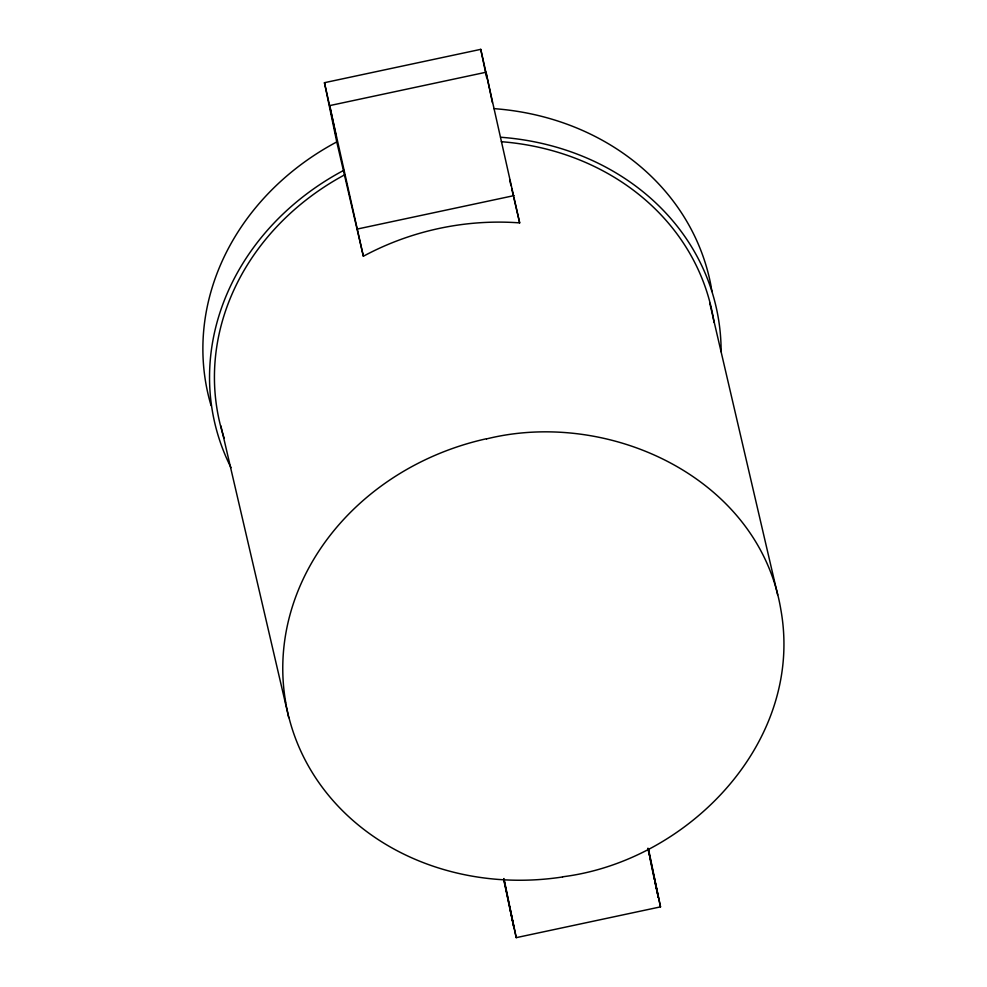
<?xml version="1.0" encoding="UTF-8"?>
<svg xmlns="http://www.w3.org/2000/svg" width="987" height="987" viewBox="0 0 987 987"><rect width="100%" height="100%" fill="white"/><g stroke="black" fill="none" stroke-linecap="round" stroke-linejoin="round"><path stroke-width="1.48" d="M324.452 82.698L480.755 49.35L519.668 222.889A253.363 222.865 -13.1 0 0 363.364 256.238L336.74 141.82L324.452 82.698L363.364 256.238M357.701 228.959L514.005 195.611M486.566 438.907C608.782 408.556 759.225 477.794 780.914 610.003C804.319 741.545 688.309 861.108 562.578 876.801M509.674 907.189L516.226 937.65L660.513 906.868L648.471 848.919M709.764 303.095L777.657 594.84M509.637 179.794L511.019 185.741M511.71 188.714L513.092 194.649M513.783 197.622L519.668 222.889M653.949 876.407L660.513 906.868M220.891 425.915L288.784 717.648L285.527 702.485M648.151 848.462L658.366 897.639L654.986 882.464M647.879 848.289L649.421 855.717M650.038 858.69L654.369 879.491M492.402 102.636L486.085 72.236L329.781 105.584L336.394 137.427M480.755 49.35L486.591 77.43M503.95 878.529L516.226 937.65M503.913 879.466L514.079 928.422L503.641 879.281M285.736 702.448A252.351 221.976 -13.1 0 1 486.529 438.734M562.602 876.962A252.376 222.001 -13.1 0 1 288.969 717.611M501.347 141.696A252.364 221.989 -13.1 0 1 714.02 322.391M224.135 438.191A252.364 221.989 -13.1 0 1 345.006 174.637M711.528 288.697A257.286 226.331 -13.1 0 1 711.997 291.535M211.058 405.534A257.286 226.331 -13.1 0 1 337.307 141.634M493.919 108.632A257.286 226.331 -13.1 0 1 711.269 287.279M500.582 137.242A257.286 226.331 -13.1 0 1 721.127 351.779M231.007 467.641A257.286 226.331 -13.1 0 1 343.957 170.233"/></g></svg>
